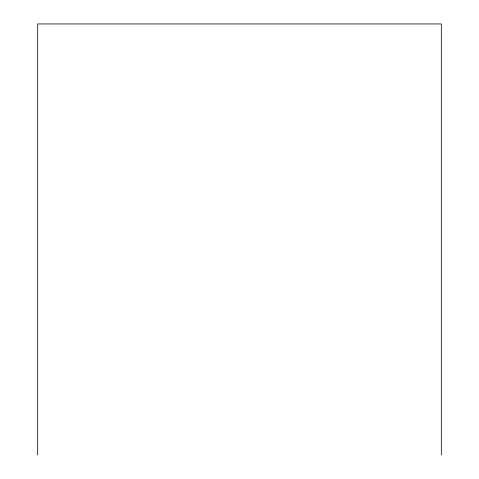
<?xml version="1.0" encoding="UTF-8"?>
<svg xmlns="http://www.w3.org/2000/svg" width="479" height="479" viewBox="0 0 479 479"><rect width="100%" height="100%" fill="white"/><g stroke="black" fill="none" stroke-linecap="round" stroke-linejoin="round"><path stroke-width="0.72" d="M441.321 455.05L441.321 23.95L37.679 23.95L37.679 455.05"/></g></svg>
